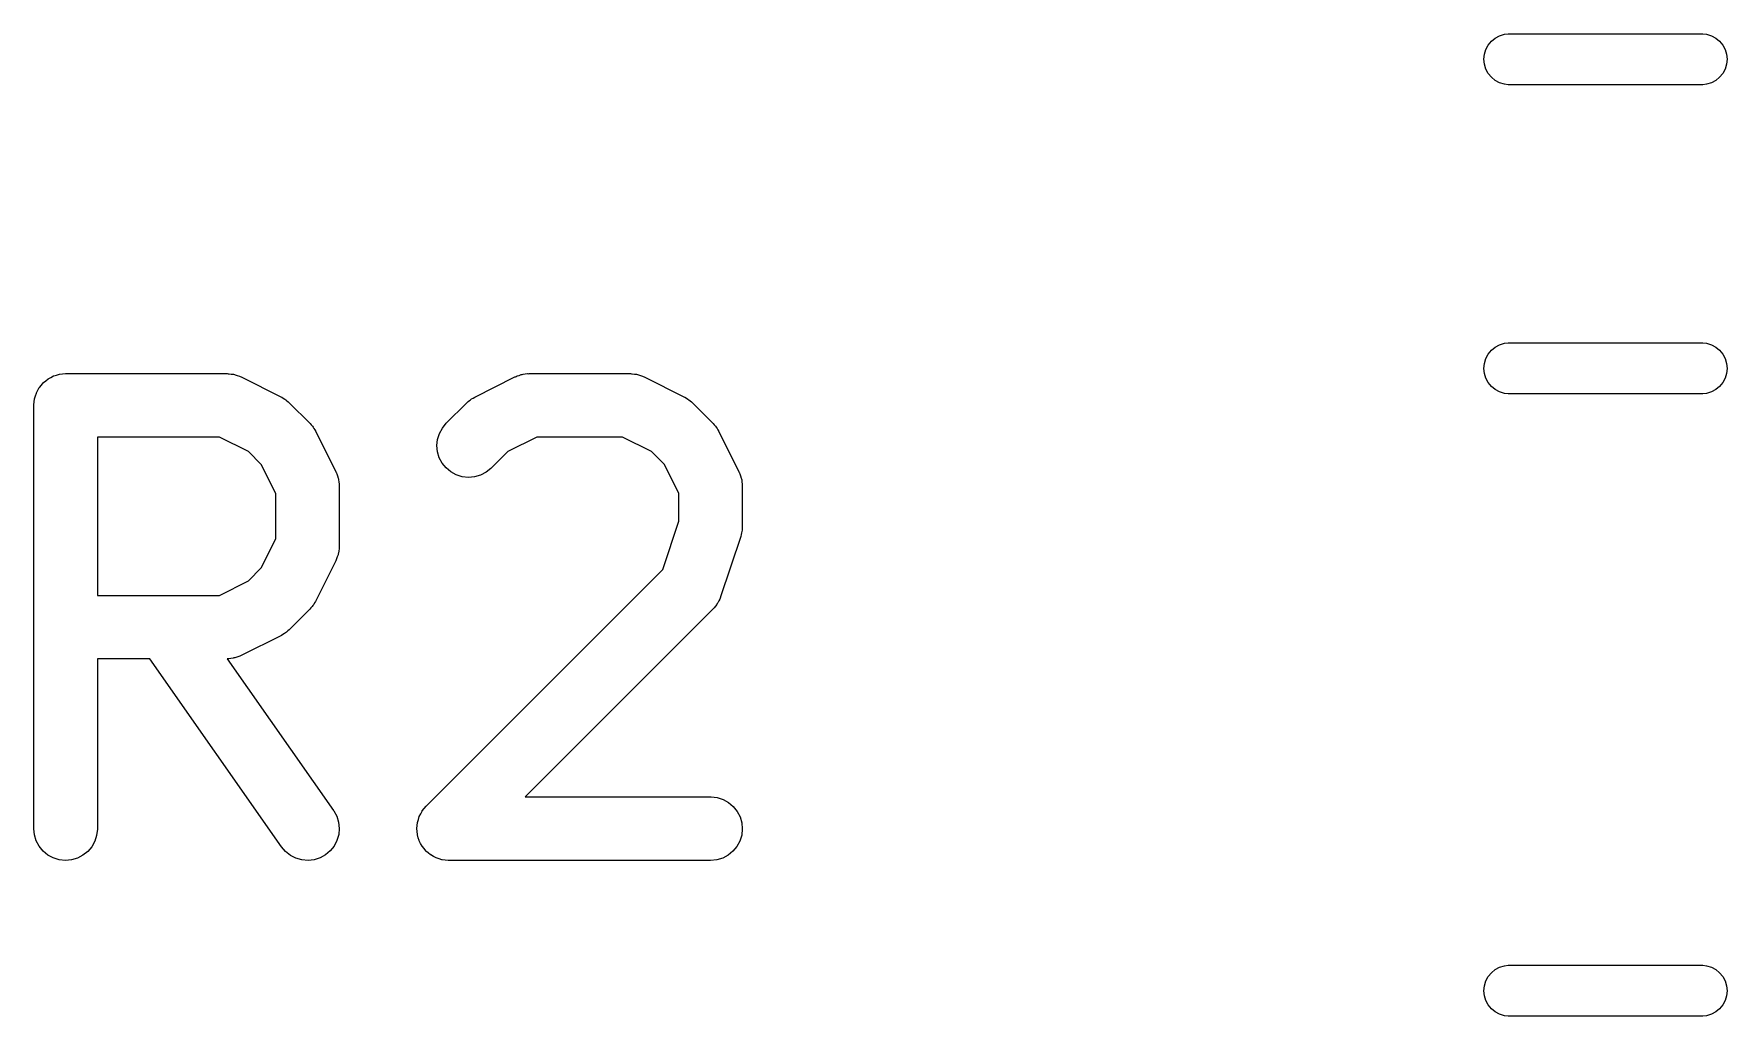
# Model space of a CAD drawing. Extents: x -1.2 to 49.3, y 2.3 to 45.6.
# Drawn here: x 8.787 to 12.787, y 19.705 to 22.025 of the extents above; entities that cross this region are included whole.
import ezdxf

# ---------------------------------------------------------------- set-up
doc = ezdxf.new("R2010")
doc.units = 0
doc.layers.add('BLACK', color=7, linetype='CONTINUOUS')

msp = doc.modelspace()

# ---------------------------------------------------------------- linework, layer by layer
at = {"layer": 'BLACK', "linetype": 'CONTINUOUS'}
for p, q in [((12.2228, 21.9985), (12.2303, 22.0076)), ((12.2303, 22.0076), (12.2394, 22.0151)), ((12.2394, 22.0151), (12.2499, 22.0207)), ((12.2499, 22.0207), (12.2612, 22.0241)), ((12.2612, 22.0241), (12.27, 22.025)), ((12.27, 22.025), (12.73, 22.025)), ((12.73, 22.025), (12.7388, 22.0241)), ((12.7388, 22.0241), (12.7501, 22.0207)), ((12.7501, 22.0207), (12.7606, 22.0151)), ((12.7606, 22.0151), (12.7697, 22.0076)), ((12.7697, 22.0076), (12.7772, 21.9985)), ((12.2126, 21.965), (12.2138, 21.9768)), ((12.2138, 21.9532), (12.2126, 21.965)), ((12.2138, 21.9768), (12.2172, 21.9881)), ((12.2172, 21.9881), (12.2228, 21.9985)), ((12.7772, 21.9985), (12.7828, 21.9881)), ((12.7828, 21.9881), (12.7862, 21.9768)), ((12.7862, 21.9768), (12.7874, 21.965)), ((12.7874, 21.965), (12.7862, 21.9532)), ((12.2172, 21.9419), (12.2138, 21.9532)), ((12.2228, 21.9315), (12.2172, 21.9419)), ((12.2303, 21.9224), (12.2228, 21.9315)), ((12.7772, 21.9315), (12.7697, 21.9224)), ((12.7828, 21.9419), (12.7772, 21.9315)), ((12.7862, 21.9532), (12.7828, 21.9419)), ((12.2394, 21.9149), (12.2303, 21.9224)), ((12.2499, 21.9093), (12.2394, 21.9149)), ((12.2612, 21.9059), (12.2499, 21.9093)), ((12.27, 21.905), (12.2612, 21.9059)), ((12.73, 21.905), (12.27, 21.905)), ((12.7388, 21.9059), (12.73, 21.905)), ((12.7501, 21.9093), (12.7388, 21.9059)), ((12.7606, 21.9149), (12.7501, 21.9093)), ((12.7697, 21.9224), (12.7606, 21.9149)), ((12.2303, 21.2776), (12.2394, 21.2851)), ((12.2394, 21.2851), (12.2499, 21.2907)), ((12.2499, 21.2907), (12.2612, 21.2941)), ((12.2612, 21.2941), (12.27, 21.295)), ((12.27, 21.295), (12.73, 21.295)), ((12.73, 21.295), (12.7388, 21.2941)), ((12.7388, 21.2941), (12.7501, 21.2907)), ((12.7501, 21.2907), (12.7606, 21.2851)), ((12.7606, 21.2851), (12.7697, 21.2776)), ((12.2126, 21.235), (12.2138, 21.2468)), ((12.2138, 21.2468), (12.2172, 21.2581)), ((12.2172, 21.2581), (12.2228, 21.2685)), ((12.2228, 21.2685), (12.2303, 21.2776)), ((12.7697, 21.2776), (12.7772, 21.2685)), ((12.7772, 21.2685), (12.7828, 21.2581)), ((12.7828, 21.2581), (12.7862, 21.2468)), ((12.7862, 21.2468), (12.7874, 21.235)), ((8.80943, 21.2012), (8.81489, 21.2056)), ((8.81489, 21.2056), (8.8204, 21.2101)), ((8.8204, 21.2101), (8.82063, 21.2102)), ((8.82063, 21.2102), (8.82084, 21.2104)), ((8.82084, 21.2104), (8.82708, 21.2136)), ((8.82708, 21.2136), (8.83332, 21.217)), ((8.83332, 21.217), (8.83358, 21.217)), ((8.83358, 21.217), (8.83381, 21.2172)), ((8.83381, 21.2172), (8.84059, 21.2192)), ((8.84059, 21.2192), (8.84734, 21.2212)), ((8.84734, 21.2212), (8.8476, 21.2212)), ((8.8476, 21.2212), (8.84785, 21.2213)), ((8.84785, 21.2213), (8.85487, 21.2219)), ((8.85487, 21.2219), (8.8619, 21.2226)), ((8.8619, 21.2226), (9.24286, 21.2226)), ((9.24286, 21.2226), (9.2439, 21.2226)), ((9.2439, 21.2226), (9.2461, 21.2224)), ((9.2461, 21.2224), (9.24831, 21.2224)), ((9.24831, 21.2224), (9.25336, 21.2216)), ((9.25336, 21.2216), (9.25845, 21.221)), ((9.25845, 21.221), (9.26055, 21.2203)), ((9.26055, 21.2203), (9.26273, 21.2199)), ((9.26273, 21.2199), (9.26753, 21.2181)), ((9.26753, 21.2181), (9.2724, 21.2166)), ((9.2724, 21.2166), (9.27433, 21.2155)), ((9.27433, 21.2155), (9.2764, 21.2147)), ((9.2764, 21.2147), (9.37164, 21.1671)), ((9.82836, 21.1671), (9.9236, 21.2147)), ((9.9236, 21.2147), (9.92454, 21.2152)), ((9.92454, 21.2152), (9.92662, 21.2159)), ((9.92662, 21.2159), (9.92856, 21.217)), ((9.92856, 21.217), (9.93347, 21.2184)), ((9.93347, 21.2184), (9.93828, 21.2202)), ((9.93828, 21.2202), (9.94046, 21.2206)), ((9.94046, 21.2206), (9.94257, 21.2212)), ((9.94257, 21.2212), (9.94768, 21.2217)), ((9.94768, 21.2217), (9.95274, 21.2225)), ((9.95274, 21.2225), (9.95495, 21.2224)), ((9.95495, 21.2224), (9.95714, 21.2226)), ((9.95714, 21.2226), (10.1952, 21.2226)), ((10.1952, 21.2226), (10.1963, 21.2226)), ((10.1963, 21.2226), (10.1985, 21.2224)), ((10.1985, 21.2224), (10.2007, 21.2224)), ((10.2007, 21.2224), (10.2057, 21.2216)), ((10.2057, 21.2216), (10.2108, 21.221)), ((10.2108, 21.221), (10.2129, 21.2203)), ((10.2129, 21.2203), (10.2151, 21.2199)), ((10.2151, 21.2199), (10.2199, 21.2181)), ((10.2199, 21.2181), (10.2248, 21.2166)), ((10.2248, 21.2166), (10.2267, 21.2155)), ((10.2267, 21.2155), (10.2288, 21.2147)), ((10.2288, 21.2147), (10.324, 21.1671)), ((12.2138, 21.2232), (12.2126, 21.235)), ((12.2172, 21.2119), (12.2138, 21.2232)), ((12.2228, 21.2015), (12.2172, 21.2119)), ((12.7828, 21.2119), (12.7772, 21.2015)), ((12.7862, 21.2232), (12.7828, 21.2119)), ((12.7874, 21.235), (12.7862, 21.2232)), ((8.7877, 21.1557), (8.78844, 21.1627)), ((8.78844, 21.1627), (8.78851, 21.163)), ((8.78851, 21.163), (8.78854, 21.1632)), ((8.78854, 21.1632), (8.79067, 21.1699)), ((8.79067, 21.1699), (8.79276, 21.1767)), ((8.79276, 21.1767), (8.79289, 21.1769)), ((8.79289, 21.1769), (8.79297, 21.1772)), ((8.79297, 21.1772), (8.79638, 21.1834)), ((8.79638, 21.1834), (8.79973, 21.1896)), ((8.79973, 21.1896), (8.79989, 21.1898)), ((8.79989, 21.1898), (8.80002, 21.19)), ((8.80002, 21.19), (8.80457, 21.1954)), ((8.80457, 21.1954), (8.80906, 21.2008)), ((8.80906, 21.2008), (8.80926, 21.201)), ((8.80926, 21.201), (8.80943, 21.2012)), ((9.37164, 21.1671), (9.37257, 21.1666)), ((9.37257, 21.1666), (9.3761, 21.1643)), ((9.3761, 21.1643), (9.37982, 21.1623)), ((9.81862, 21.161), (9.82106, 21.1629)), ((9.82106, 21.1629), (9.82479, 21.1648)), ((9.82479, 21.1648), (9.82836, 21.1671)), ((10.324, 21.1671), (10.325, 21.1666)), ((10.325, 21.1666), (10.3285, 21.1643)), ((10.3285, 21.1643), (10.3322, 21.1623)), ((12.2303, 21.1924), (12.2228, 21.2015)), ((12.2394, 21.1849), (12.2303, 21.1924)), ((12.2499, 21.1793), (12.2394, 21.1849)), ((12.2612, 21.1759), (12.2499, 21.1793)), ((12.27, 21.175), (12.2612, 21.1759)), ((12.73, 21.175), (12.27, 21.175)), ((12.7388, 21.1759), (12.73, 21.175)), ((12.7501, 21.1793), (12.7388, 21.1759)), ((12.7606, 21.1849), (12.7501, 21.1793)), ((12.7697, 21.1924), (12.7606, 21.1849)), ((12.7772, 21.2015), (12.7697, 21.1924)), ((8.7869, 21.1476), (8.78691, 21.1481)), ((8.7869, 20.1476), (8.7869, 21.1476)), ((8.78691, 21.1487), (8.7877, 21.1557)), ((8.78691, 21.1482), (8.78691, 21.1487)), ((8.78691, 21.1481), (8.78691, 21.1482)), ((8.78691, 21.1481), (8.78691, 21.1481)), ((9.37982, 21.1623), (9.38223, 21.1603)), ((9.38223, 21.1603), (9.38485, 21.1586)), ((9.38485, 21.1586), (9.38787, 21.1557)), ((9.38787, 21.1557), (9.39113, 21.153)), ((9.39113, 21.153), (9.43875, 21.1054)), ((9.76125, 21.1054), (9.80887, 21.153)), ((9.80887, 21.153), (9.80962, 21.1538)), ((9.80962, 21.1538), (9.81291, 21.1564)), ((9.81291, 21.1564), (9.81597, 21.1593)), ((9.81597, 21.1593), (9.81862, 21.161)), ((10.3322, 21.1623), (10.3346, 21.1603)), ((10.3346, 21.1603), (10.3372, 21.1586)), ((10.3372, 21.1586), (10.3403, 21.1557)), ((10.3403, 21.1557), (10.3435, 21.153)), ((10.3435, 21.153), (10.3911, 21.1054)), ((9.43875, 21.1054), (9.43948, 21.1047)), ((9.43948, 21.1047), (9.44211, 21.1014)), ((9.44211, 21.1014), (9.445, 21.0983)), ((9.445, 21.0983), (9.44667, 21.0957)), ((9.44667, 21.0957), (9.44861, 21.0932)), ((9.44861, 21.0932), (9.45055, 21.0895)), ((9.45055, 21.0895), (9.4528, 21.0859)), ((9.4528, 21.0859), (9.50042, 20.9907)), ((9.74504, 21.0812), (9.75196, 21.0941)), ((9.75196, 21.0941), (9.76125, 21.1054)), ((10.3911, 21.1054), (10.3919, 21.1047)), ((10.3919, 21.1047), (10.3945, 21.1014)), ((10.3945, 21.1014), (10.3974, 21.0983)), ((10.3974, 21.0983), (10.399, 21.0957)), ((10.399, 21.0957), (10.401, 21.0932)), ((10.401, 21.0932), (10.4029, 21.0895)), ((10.4029, 21.0895), (10.4052, 21.0859)), ((10.4052, 21.0859), (10.4528, 20.9907)), ((8.9369, 21.0726), (8.9369, 20.6988)), ((9.22515, 21.0726), (8.9369, 21.0726)), ((9.29367, 21.0384), (9.22515, 21.0726)), ((9.73928, 21.0526), (9.74076, 21.0672)), ((9.74066, 21.0381), (9.73928, 21.0526)), ((9.74076, 21.0672), (9.74504, 21.0812)), ((9.97485, 21.0726), (9.90633, 21.0384)), ((10.1775, 21.0726), (9.97485, 21.0726)), ((10.246, 21.0384), (10.1775, 21.0726)), ((9.32407, 21.008), (9.29367, 21.0384)), ((9.35833, 20.9394), (9.32407, 21.008)), ((9.74484, 21.024), (9.74066, 21.0381)), ((9.75167, 21.0111), (9.74484, 21.024)), ((9.76088, 20.9997), (9.75167, 21.0111)), ((9.90633, 21.0384), (9.86732, 20.9993)), ((10.2765, 21.008), (10.246, 21.0384)), ((10.3107, 20.9394), (10.2765, 21.008)), ((9.50042, 20.9907), (9.50088, 20.9897)), ((9.50088, 20.9897), (9.50164, 20.9877)), ((9.50164, 20.9877), (9.50267, 20.9857)), ((9.50267, 20.9857), (9.50416, 20.9808)), ((9.50416, 20.9808), (9.50592, 20.976)), ((9.50592, 20.976), (9.50626, 20.9738)), ((9.50626, 20.9738), (9.5069, 20.9717)), ((9.5069, 20.9717), (9.50741, 20.9666)), ((9.50741, 20.9666), (9.5082, 20.9615)), ((9.77213, 20.9903), (9.76088, 20.9997)), ((9.78498, 20.9833), (9.77213, 20.9903)), ((9.79895, 20.979), (9.78498, 20.9833)), ((9.8135, 20.9774), (9.79895, 20.979)), ((9.82808, 20.9787), (9.8135, 20.9774)), ((9.84214, 20.9827), (9.82808, 20.9787)), ((9.85513, 20.9895), (9.84214, 20.9827)), ((9.86657, 20.9986), (9.85513, 20.9895)), ((9.86732, 20.9993), (9.86657, 20.9986)), ((10.4528, 20.9907), (10.4533, 20.9897)), ((10.4533, 20.9897), (10.454, 20.9877)), ((10.454, 20.9877), (10.4551, 20.9857)), ((10.4551, 20.9857), (10.4565, 20.9808)), ((10.4565, 20.9808), (10.4583, 20.976)), ((10.4583, 20.976), (10.4586, 20.9738)), ((10.4586, 20.9738), (10.4593, 20.9717)), ((10.4593, 20.9717), (10.4598, 20.9666)), ((10.4598, 20.9666), (10.4606, 20.9615)), ((9.35833, 20.832), (9.35833, 20.9394)), ((9.5082, 20.9615), (9.50812, 20.9593)), ((9.50812, 20.9593), (9.50833, 20.9571)), ((9.50833, 20.9571), (9.50833, 20.8143)), ((10.3107, 20.8741), (10.3107, 20.9394)), ((10.4606, 20.9615), (10.4605, 20.9593)), ((10.4605, 20.9593), (10.4607, 20.9571)), ((10.4607, 20.9571), (10.4607, 20.8619)), ((10.2725, 20.7596), (10.3107, 20.8741)), ((10.4591, 20.8463), (10.4578, 20.8423)), ((10.4594, 20.8494), (10.4591, 20.8463)), ((10.4601, 20.8525), (10.4594, 20.8494)), ((10.4602, 20.8567), (10.4601, 20.8525)), ((10.4607, 20.8609), (10.4602, 20.8567)), ((10.4607, 20.8619), (10.4607, 20.8609)), ((9.32407, 20.7635), (9.35833, 20.832)), ((9.50727, 20.8038), (9.50669, 20.7987)), ((9.50813, 20.8088), (9.50727, 20.8038)), ((9.50833, 20.8132), (9.50808, 20.811)), ((9.50808, 20.811), (9.50813, 20.8088)), ((9.50833, 20.8143), (9.50833, 20.8132)), ((10.4569, 20.8382), (10.4092, 20.6953)), ((10.4578, 20.8423), (10.4569, 20.8382)), ((9.29367, 20.7331), (9.32407, 20.7635)), ((9.50042, 20.7807), (9.4528, 20.6855)), ((9.5012, 20.7828), (9.50042, 20.7807)), ((9.50227, 20.7847), (9.5012, 20.7828)), ((9.50381, 20.7896), (9.50227, 20.7847)), ((9.50565, 20.7944), (9.50381, 20.7896)), ((9.50603, 20.7966), (9.50565, 20.7944)), ((9.50669, 20.7987), (9.50603, 20.7966)), ((9.22515, 20.6988), (9.29367, 20.7331)), ((9.71363, 20.2007), (10.2725, 20.7596)), ((8.9369, 20.6988), (9.22515, 20.6988)), ((9.45232, 20.6846), (9.45003, 20.681)), ((9.4528, 20.6855), (9.45232, 20.6846)), ((10.4049, 20.6857), (10.4028, 20.6811)), ((10.4073, 20.6902), (10.4049, 20.6857)), ((10.408, 20.6923), (10.4073, 20.6902)), ((10.4089, 20.6943), (10.408, 20.6923)), ((10.4092, 20.6953), (10.4089, 20.6943)), ((9.43875, 20.666), (9.39113, 20.6184)), ((9.44142, 20.6693), (9.43875, 20.666)), ((9.44436, 20.6723), (9.44142, 20.6693)), ((9.44606, 20.6749), (9.44436, 20.6723)), ((9.44804, 20.6773), (9.44606, 20.6749)), ((9.45003, 20.681), (9.44804, 20.6773)), ((10.3911, 20.666), (9.94773, 20.2226)), ((10.3925, 20.6677), (10.3911, 20.666)), ((10.3941, 20.6692), (10.3925, 20.6677)), ((10.3972, 20.6734), (10.3941, 20.6692)), ((10.4004, 20.6773), (10.3972, 20.6734)), ((10.4015, 20.6793), (10.4004, 20.6773)), ((10.4028, 20.6811), (10.4015, 20.6793)), ((9.37164, 20.6043), (9.2764, 20.5567)), ((9.3752, 20.6066), (9.37164, 20.6043)), ((9.37894, 20.6085), (9.3752, 20.6066)), ((9.38138, 20.6105), (9.37894, 20.6085)), ((9.38403, 20.6121), (9.38138, 20.6105)), ((9.38709, 20.615), (9.38403, 20.6121)), ((9.39038, 20.6177), (9.38709, 20.615)), ((9.39113, 20.6184), (9.39038, 20.6177)), ((9.06095, 20.5488), (8.9369, 20.5488)), ((8.9369, 20.5488), (8.9369, 20.1476)), ((9.37189, 20.1046), (9.06095, 20.5488)), ((9.24505, 20.549), (9.24397, 20.5489)), ((9.24397, 20.5489), (9.49477, 20.1906)), ((9.24726, 20.5489), (9.24505, 20.549)), ((9.25232, 20.5497), (9.24726, 20.5489)), ((9.25742, 20.5502), (9.25232, 20.5497)), ((9.25954, 20.5509), (9.25742, 20.5502)), ((9.26172, 20.5512), (9.25954, 20.5509)), ((9.26652, 20.553), (9.26172, 20.5512)), ((9.27144, 20.5545), (9.26652, 20.553)), ((9.27338, 20.5555), (9.27144, 20.5545)), ((9.27546, 20.5563), (9.27338, 20.5555)), ((9.2764, 20.5567), (9.27546, 20.5563)), ((9.94773, 20.2226), (10.3857, 20.2226)), ((10.3857, 20.2226), (10.3868, 20.2226)), ((10.3868, 20.2226), (10.4013, 20.221)), ((10.4013, 20.221), (10.4153, 20.2166)), ((10.4153, 20.2166), (10.4281, 20.2095)), ((10.4281, 20.2095), (10.4393, 20.2001)), ((9.49477, 20.1906), (9.49537, 20.1898)), ((9.49537, 20.1898), (9.50237, 20.1769)), ((9.50237, 20.1769), (9.50675, 20.1629)), ((9.50675, 20.1629), (9.50833, 20.1484)), ((9.69315, 20.1624), (9.69318, 20.1626)), ((9.69318, 20.1626), (9.6932, 20.1627)), ((9.6932, 20.1627), (9.69533, 20.1696)), ((9.69533, 20.1696), (9.69742, 20.1764)), ((9.69742, 20.1764), (9.69749, 20.1766)), ((9.69749, 20.1766), (9.69753, 20.1767)), ((9.69753, 20.1767), (9.70095, 20.183)), ((9.70095, 20.183), (9.70434, 20.1893)), ((9.70434, 20.1893), (9.70443, 20.1894)), ((9.70443, 20.1894), (9.70449, 20.1896)), ((9.70449, 20.1896), (9.7091, 20.1951)), ((9.7091, 20.1951), (9.71363, 20.2007)), ((10.4393, 20.2001), (10.4485, 20.1887)), ((10.4485, 20.1887), (10.4553, 20.1757)), ((10.4553, 20.1757), (10.4594, 20.1617)), ((8.78833, 20.1331), (8.7869, 20.1476)), ((8.79256, 20.119), (8.78833, 20.1331)), ((8.93526, 20.132), (8.93084, 20.1181)), ((8.9369, 20.1466), (8.93526, 20.132)), ((8.9369, 20.1476), (8.9369, 20.1466)), ((9.50705, 20.1338), (9.50296, 20.1198)), ((9.50833, 20.1484), (9.50705, 20.1338)), ((9.69167, 20.1481), (9.69241, 20.1552)), ((9.69168, 20.148), (9.69167, 20.1481)), ((9.69167, 20.1479), (9.69168, 20.148)), ((9.69234, 20.1407), (9.69167, 20.1479)), ((9.69299, 20.1336), (9.69234, 20.1407)), ((9.69241, 20.1552), (9.69315, 20.1624)), ((9.69303, 20.1334), (9.69299, 20.1336)), ((9.69304, 20.1333), (9.69303, 20.1334)), ((9.6951, 20.1264), (9.69304, 20.1333)), ((9.69713, 20.1195), (9.6951, 20.1264)), ((10.4592, 20.1325), (10.4549, 20.1186)), ((10.4607, 20.1471), (10.4592, 20.1325)), ((10.4594, 20.1617), (10.4607, 20.1471)), ((8.79943, 20.1061), (8.79256, 20.119)), ((8.80869, 20.0948), (8.79943, 20.1061)), ((8.81996, 20.0854), (8.80869, 20.0948)), ((8.83284, 20.0785), (8.81996, 20.0854)), ((8.90297, 20.0849), (8.89, 20.0781)), ((8.91438, 20.094), (8.90297, 20.0849)), ((8.92379, 20.1052), (8.91438, 20.094)), ((8.93084, 20.1181), (8.92379, 20.1052)), ((9.38141, 20.0935), (9.37189, 20.1046)), ((9.39292, 20.0844), (9.38141, 20.0935)), ((9.40596, 20.0778), (9.39292, 20.0844)), ((9.47591, 20.0859), (9.46311, 20.0788)), ((9.4871, 20.0953), (9.47591, 20.0859)), ((9.49623, 20.1068), (9.4871, 20.0953)), ((9.50296, 20.1198), (9.49623, 20.1068)), ((9.69719, 20.1194), (9.69713, 20.1195)), ((9.69722, 20.1193), (9.69719, 20.1194)), ((9.70067, 20.1127), (9.69722, 20.1193)), ((9.70391, 20.1066), (9.70067, 20.1127)), ((9.70399, 20.1065), (9.70391, 20.1066)), ((9.70405, 20.1063), (9.70399, 20.1065)), ((9.70863, 20.1007), (9.70405, 20.1063)), ((9.71308, 20.0951), (9.70863, 20.1007)), ((9.71318, 20.0951), (9.71308, 20.0951)), ((9.71326, 20.095), (9.71318, 20.0951)), ((9.71875, 20.0904), (9.71326, 20.095)), ((9.72429, 20.0857), (9.71875, 20.0904)), ((9.72441, 20.0857), (9.72429, 20.0857)), ((9.72451, 20.0856), (9.72441, 20.0857)), ((9.73085, 20.0821), (9.72451, 20.0856)), ((10.4272, 20.0852), (10.4143, 20.0783)), ((10.4386, 20.0944), (10.4272, 20.0852)), ((10.4479, 20.1057), (10.4386, 20.0944)), ((10.4549, 20.1186), (10.4479, 20.1057)), ((8.84682, 20.0742), (8.83284, 20.0785)), ((8.86138, 20.0726), (8.84682, 20.0742)), ((8.87596, 20.0739), (8.86138, 20.0726)), ((8.89, 20.0781), (8.87596, 20.0739)), ((9.42004, 20.0738), (9.40596, 20.0778)), ((9.43463, 20.0726), (9.42004, 20.0738)), ((9.44917, 20.0743), (9.43463, 20.0726)), ((9.46311, 20.0788), (9.44917, 20.0743)), ((9.73712, 20.0787), (9.73085, 20.0821)), ((9.73724, 20.0786), (9.73712, 20.0787)), ((9.73736, 20.0786), (9.73724, 20.0786)), ((9.74426, 20.0764), (9.73736, 20.0786)), ((9.75107, 20.0743), (9.74426, 20.0764)), ((9.7512, 20.0742), (9.75107, 20.0743)), ((9.75133, 20.0742), (9.7512, 20.0742)), ((9.75845, 20.0734), (9.75133, 20.0742)), ((9.76562, 20.0726), (9.75845, 20.0734)), ((9.76587, 20.0726), (9.76562, 20.0726)), ((9.76588, 20.0726), (9.76587, 20.0726)), ((9.76589, 20.0726), (9.76588, 20.0726)), ((9.76667, 20.0726), (9.76589, 20.0726)), ((10.3857, 20.0726), (9.76667, 20.0726)), ((10.4003, 20.074), (10.3857, 20.0726)), ((10.4143, 20.0783), (10.4003, 20.074)), ((12.2228, 19.7985), (12.2303, 19.8076)), ((12.2303, 19.8076), (12.2394, 19.8151)), ((12.2394, 19.8151), (12.2499, 19.8207)), ((12.2499, 19.8207), (12.2612, 19.8241)), ((12.2612, 19.8241), (12.27, 19.825)), ((12.27, 19.825), (12.73, 19.825)), ((12.73, 19.825), (12.7388, 19.8241)), ((12.7388, 19.8241), (12.7501, 19.8207)), ((12.7501, 19.8207), (12.7606, 19.8151)), ((12.7606, 19.8151), (12.7697, 19.8076)), ((12.7697, 19.8076), (12.7772, 19.7985)), ((12.2126, 19.765), (12.2138, 19.7768)), ((12.2138, 19.7532), (12.2126, 19.765)), ((12.2138, 19.7768), (12.2172, 19.7881)), ((12.2172, 19.7881), (12.2228, 19.7985)), ((12.7772, 19.7985), (12.7828, 19.7881)), ((12.7828, 19.7881), (12.7862, 19.7768)), ((12.7862, 19.7768), (12.7874, 19.765)), ((12.7874, 19.765), (12.7862, 19.7532)), ((12.2172, 19.7419), (12.2138, 19.7532)), ((12.2228, 19.7315), (12.2172, 19.7419)), ((12.2303, 19.7224), (12.2228, 19.7315)), ((12.7772, 19.7315), (12.7697, 19.7224)), ((12.7828, 19.7419), (12.7772, 19.7315)), ((12.7862, 19.7532), (12.7828, 19.7419)), ((12.2394, 19.7149), (12.2303, 19.7224)), ((12.2499, 19.7093), (12.2394, 19.7149)), ((12.2612, 19.7059), (12.2499, 19.7093)), ((12.27, 19.705), (12.2612, 19.7059)), ((12.73, 19.705), (12.27, 19.705)), ((12.7388, 19.7059), (12.73, 19.705)), ((12.7501, 19.7093), (12.7388, 19.7059)), ((12.7606, 19.7149), (12.7501, 19.7093)), ((12.7697, 19.7224), (12.7606, 19.7149))]:
    msp.add_line(p, q, dxfattribs=at)

doc.saveas('drawing.dxf')
